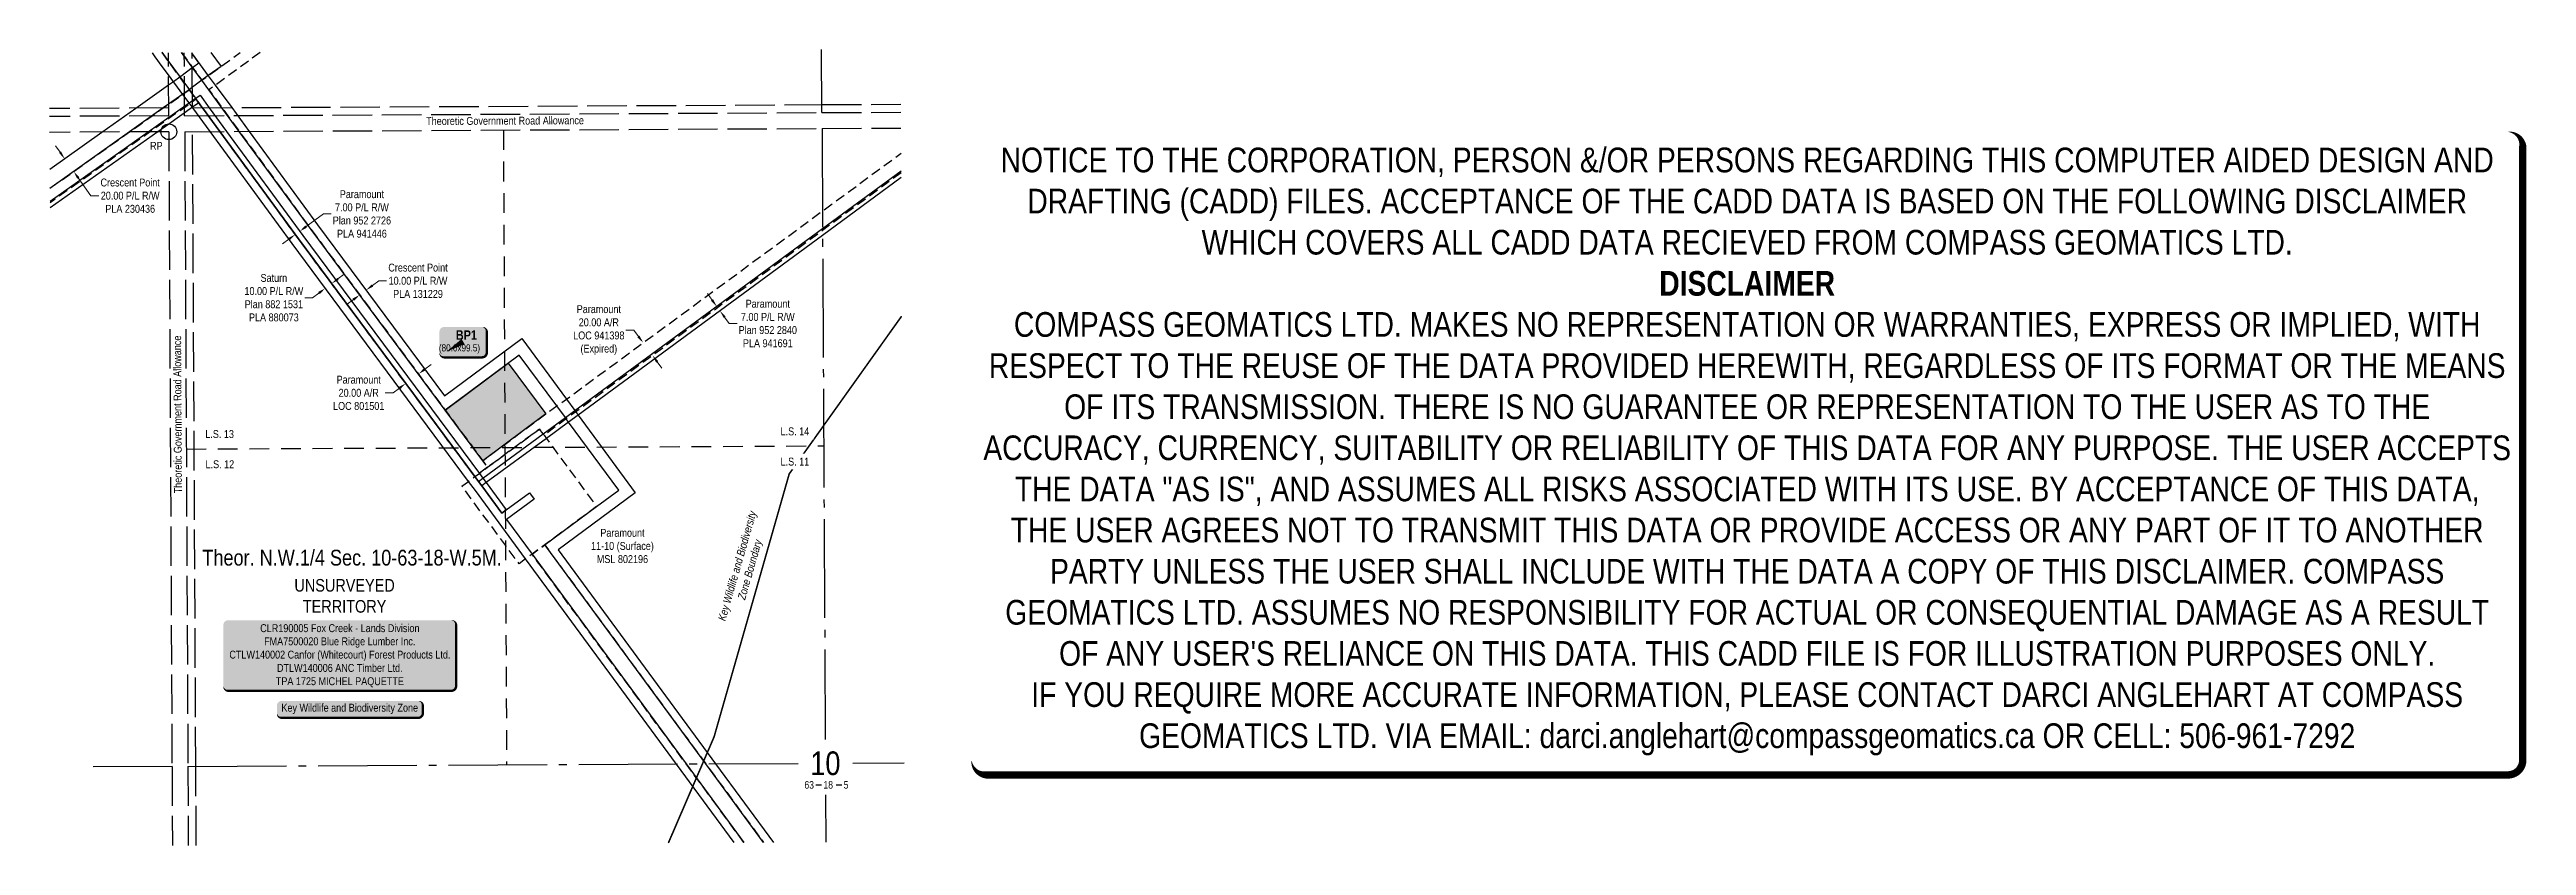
# Model space of a CAD drawing. Extents: x 522691 to 525828, y 6032005 to 6033013.
import ezdxf
from ezdxf.enums import TextEntityAlignment as Align

# ---------------------------------------------------------------- set-up
doc = ezdxf.new("R2010")
doc.units = 0
doc.header["$LTSCALE"] = 5
doc.header["$PDSIZE"] = 0.5
for name, pattern in [('BORDER', [44.449999999999996, 12.7, -6.35, 12.7, -6.35, 0, -6.35]), ('DASHDOT2', [12.7, 6.35, -3.175, 0, -3.175]), ('foc-ACCESSROAD', [3.75, 2.5, -1.25]), ('foc-LSD', [8, 5, -3]), ('foc-QUARTERLINE', [33, 25, -3, 2, -3]), ('foc-UNSURVEYED', [12.5, 10, -2.5])]:
    doc.linetypes.add(name, pattern=pattern)
doc.layers.get('Defpoints').update_dxf_attribs({"color": 9})
for name, color, linetype in [('10', 1, 'Continuous'), ('35', 37, 'Continuous'), ('9', 3, 'Continuous'), ('AS-SURFACE IMPACT', 7, 'Continuous'), ('AS-WILDLIFE', 131, 'DASHDOT2'), ('AS-WILDLIFE-BLOCK', 131, 'Continuous'), ('C-RW', 13, 'Continuous'), ('C-SYMBOL', 7, 'Continuous'), ('F-AR', 190, 'foc-ACCESSROAD'), ('F-RW', 190, 'Continuous'), ('F-WS', 190, 'foc-ACCESSROAD'), ('L-QSEC', 8, 'foc-QUARTERLINE'), ('L-ROAD-T', 7, 'Continuous'), ('L-SECLBL', 7, 'Continuous'), ('L-SECTION-LSD', 7, 'foc-LSD'), ('L-UNS-T', 3, 'Continuous'), ('L-USEC', 7, 'foc-UNSURVEYED'), ('P-TEMP-BLOCKS', 250, 'Continuous'), ('P-TEMP-H', 41, 'Continuous'), ('P-TEMP_BORROW PIT', 46, 'Continuous')]:
    doc.layers.add(name, color=color, linetype=linetype)
for name, color, linetype, lineweight in [('AS-BOUNDARY', 131, 'BORDER', 60), ('C-RW-T', 13, 'Continuous', 9), ('F-AR-T', 190, 'Continuous', 9), ('F-RW-T', 190, 'Continuous', 9), ('F-WS-T', 190, 'Continuous', 9)]:
    doc.layers.add(name, color=color, linetype=linetype, lineweight=lineweight)
doc.layers.add('DISCLAIMER', color=7, linetype='Continuous', plot=False)
doc.styles.add('100L', font='ARIALN.TTF', dxfattribs={"height": 11})
doc.styles.add('175L', font='ARIALN.TTF', dxfattribs={"height": 20})
doc.styles.add('80', font='ARIALN.TTF', dxfattribs={"height": 10})
doc.styles.add('80CG', font='ARIALN.TTF', dxfattribs={"height": 10})
doc.styles.add('80L', font='ARIALN.TTF', dxfattribs={"height": 10})
doc.styles.add('BOLD', font='ARIALNB.TTF')
doc.styles.add('SIMPLEX', font='ARIALN.TTF')
doc.dimstyles.new('Compass 5 000', dxfattribs={"dimscale": 5, "dimtxt": 9, "dimasz": 2, "dimexe": 0.2, "dimexo": 0.0625, "dimgap": 0.5, "dimtad": 0, "dimtih": 1, "dimtoh": 1, "dimzin": 0, "dimdsep": 46, "dimtxsty": '80CG', "dimcen": 0.1, "dimse1": 1, "dimse2": 1, "dimclrd": 256, "dimclrt": 256, "dimaunit": 1, "dimadec": 4, "dimazin": 0, "dimtfac": 0.06, "dimtofl": 0, "dimtmove": 0, "dimatfit": 1, "dimfxl": 0.2, "dimtolj": 1, "dimtzin": 0, "dimlwd": -1, "dimarcsym": 0})

# ---------------------------------------------------------------- blocks, each defined once
blk = doc.blocks.new('L-SECLBL')
at = {"layer": '9', "color": 7}
for p, q in [((-5.082139060913505, -27.83004804289613), (-12.28857354467345, -27.83004804289613)), ((20.70431141927111, -27.83004804289613), (13.49787693551116, -27.83004804289613))]:
    blk.add_line(p, q, dxfattribs=at)
at = {"layer": '10', "color": 2, "style": 'SIMPLEX'}
blk.add_attdef('SEC', text='', height=30, dxfattribs=at).set_placement((0, 0), align=Align.MIDDLE)
at = {"layer": '10', "color": 5, "style": '80L'}
blk.add_attdef('TWP', text='', height=9.5, dxfattribs=at).set_placement((-14.43410290347765, -27.36845155570791), align=Align.MIDDLE_RIGHT)
blk.add_attdef('RGE', text='', height=9.5, dxfattribs=at).set_placement((3.622123863462547, -27.36845155570791), align=Align.MIDDLE_CENTER)
blk.add_attdef('MER', text='', height=9.5, dxfattribs=at).set_placement((23.16775162027989, -27.36845155570791), align=Align.MIDDLE_LEFT)
blk = doc.blocks.new('*U19')
h = blk.add_hatch(color=255)
edge = h.paths.add_edge_path()
edge.add_line((-141.5, -45.5), (141.5, -45.5))
edge.add_arc((141.5, -39.5), 6, 270, 360)
edge.add_line((147.5, -39.5), (147.5, 38))
edge.add_arc((141.5, 38), 6, 0, 90)
edge.add_line((141.5, 44), (-141.5, 44))
edge.add_arc((-141.5, 38), 6, 90, 180)
edge.add_line((-147.5, 38), (-147.5, -39.5))
edge.add_arc((-141.5, -39.5), 6, 180, 270)
at = {"color": 44, "flags": 128}
blk.add_lwpolyline([(-141.5, -45.5, 3, 3, 0), (141.5, -45.5, 3, 3, 0.414213562373095), (147.5, -39.5, 3, 3, 0), (147.5, 38, 3, 0, 0.414213562373095), (141.5, 44, 0, 0, 0), (-141.5, 44, 0, 0, 0.414213562373095), (-147.5, 38, 0, 0, 0), (-147.5, -39.5, 0, 3, 0.414213562373095)], format="xyseb", close=True, dxfattribs=at)
at = {"color": 44, "style": '80'}
blk.add_attdef('ENTER_TEXT_001', (-35.98567530695772, -4.996589358799454), '', height=10, dxfattribs=at)
blk = doc.blocks.new('*D20')
at = {"layer": 'Defpoints', "color": 0, "transparency": 16777216}
for p in [(523141.8902593004, 6032589.943927088), (523141.9702864294, 6032589.836101286), (523157.9533104892, 6032601.865747804)]:
    blk.add_point(p, dxfattribs=at)
at = {"layer": 'F-AR-T', "transparency": 16777216}
for p, q in [((523166.0633434504, 6032607.71770441), (523174.0933492822, 6032613.677486816)), ((523133.9402805972, 6032583.876318879), (523125.910274765, 6032577.916536473)), ((523125.910274765, 6032577.916536473), (523115.910274765, 6032577.916536473))]:
    blk.add_line(p, q, dxfattribs=at)
for points in [[(523132.9469835293, 6032585.214653186), (523134.9335776651, 6032582.537984574), (523141.9702864294, 6032589.836101286)], [(523165.0700463825, 6032609.056038715), (523167.0566405184, 6032606.379370105), (523158.0333376182, 6032601.757922003)]]:
    blk.add_solid(points, dxfattribs=at)
at = {"layer": 'F-AR-T', "transparency": 16777216, "insert": (523082.3973143287, 6032577.916536473), "char_height": 10, "attachment_point": 5, "style": '80CG'}
blk.add_mtext('\\A1;Paramount\\P20.00 A/R\\PLOC 801501', dxfattribs=at)
blk = doc.blocks.new('*D21')
at = {"layer": 'Defpoints', "color": 0, "transparency": 16777216}
for p in [(523430.3852221239, 6032632.291212358), (523442.2339931522, 6032616.172825214), (523442.7014585668, 6032641.344988286)]:
    blk.add_point(p, dxfattribs=at)
at = {"layer": 'F-AR-T', "transparency": 16777216}
for p, q in [((523430.8555861502, 6032657.459432326), (523420.8555861502, 6032657.459432326)), ((523436.7785223583, 6032649.402210306), (523430.8555861502, 6032657.459432326)), ((523460.4731658031, 6032617.169379123), (523466.3961020117, 6032609.112157103))]:
    blk.add_line(p, q, dxfattribs=at)
for points in [[(523438.1213926948, 6032650.389366342), (523435.4356520218, 6032648.415054273), (523442.7014585668, 6032641.344988286)], [(523461.8160361396, 6032618.156535156), (523459.1302954666, 6032616.182223087), (523454.550229595, 6032625.226601142)]]:
    blk.add_solid(points, dxfattribs=at)
at = {"layer": 'F-AR-T', "transparency": 16777216, "insert": (523386.5411250321, 6032657.459432326), "char_height": 10, "attachment_point": 5, "style": '80CG'}
blk.add_mtext('\\A1;Paramount\\P20.00 A/R\\PLOC 941398\\P(Expired)', dxfattribs=at)
blk = doc.blocks.new('*D22')
at = {"layer": 'C-RW-T', "transparency": 16777216}
for p, q in [((523099.7037259326, 6032713.914122738), (523107.7337382208, 6032719.873896446)), ((523107.7337382208, 6032719.873896446), (523117.7337382203, 6032719.873896446)), ((523075.6113039353, 6032696.033031398), (523067.5812916472, 6032690.07325769))]:
    blk.add_line(p, q, dxfattribs=at)
for points in [[(523098.7104303143, 6032715.252458119), (523100.6970215505, 6032712.575787356), (523091.673713644, 6032707.95434903)], [(523074.618008317, 6032697.37136678), (523076.6045995532, 6032694.694696017), (523083.6413162234, 6032701.992805107)]]:
    blk.add_solid(points, dxfattribs=at)
at = {"layer": 'Defpoints', "color": 0, "transparency": 16777216}
for p in [(523077.245145096, 6032710.610805599), (523085.2775425166, 6032716.572349522), (523091.673713644, 6032707.95434903)]:
    blk.add_point(p, dxfattribs=at)
at = {"layer": 'C-RW-T', "transparency": 16777216, "insert": (523157.494993337, 6032719.873896445), "char_height": 10, "attachment_point": 5, "style": '80CG'}
blk.add_mtext('\\A1;Crescent Point\\P10.00 P/L R/W\\PPLA 131229', dxfattribs=at)
blk = doc.blocks.new('*D23')
at = {"layer": 'Defpoints', "color": 0, "transparency": 16777216}
for p in [(523038.629428057, 6032712.303424306), (523040.062700408, 6032710.372280931), (523046.6553487009, 6032718.260170086)]:
    blk.add_point(p, dxfattribs=at)
at = {"layer": 'F-RW-T', "transparency": 16777216}
for p, q in [((523056.1186291082, 6032722.288806121), (523064.1486371648, 6032728.248585531)), ((523024.0026842952, 6032698.452722111), (523014.0026842956, 6032698.452722111)), ((523032.0326923518, 6032704.412501521), (523024.0026842952, 6032698.452722111))]:
    blk.add_line(p, q, dxfattribs=at)
for points in [[(523031.0393957831, 6032705.750836197), (523033.0259889201, 6032703.074166845), (523040.062700408, 6032710.372280931)], [(523055.1253325394, 6032723.627140798), (523057.1119256765, 6032720.950471444), (523048.088621052, 6032716.32902671)]]:
    blk.add_solid(points, dxfattribs=at)
at = {"layer": 'F-RW-T', "transparency": 16777216, "insert": (522974.9167361367, 6032698.452722111), "char_height": 10, "attachment_point": 5, "style": '80CG'}
blk.add_mtext('\\A1;Saturn\\P10.00 P/L R/W\\PPlan 882 1531\\PPLA 880073', dxfattribs=at)
blk = doc.blocks.new('*D24')
at = {"layer": 'Defpoints', "color": 0, "transparency": 16777216}
for p in [(522996.520390701, 6032785.986459365), (523002.1628551139, 6032790.117258806), (523007.7008306882, 6032782.552662522)]:
    blk.add_point(p, dxfattribs=at)
at = {"layer": 'F-AR-T', "transparency": 16777216}
for p, q in [((523015.769656945, 6032788.459780503), (523037.7100970815, 6032804.522187142)), ((523037.7100970815, 6032804.522187142), (523047.710097081, 6032804.522187142)), ((522993.9895400181, 6032772.514745101), (522985.9207137614, 6032766.60762712))]:
    blk.add_line(p, q, dxfattribs=at)
for points in [[(522993.0050203544, 6032773.859549478), (522994.9740596819, 6032771.169940725), (523002.0583662754, 6032778.421863081)], [(523014.7851372813, 6032789.804584879), (523016.7541766088, 6032787.114976127), (523007.7008306882, 6032782.552662522)]]:
    blk.add_solid(points, dxfattribs=at)
at = {"layer": 'F-AR-T', "transparency": 16777216, "insert": (523086.4447491961, 6032804.522187141), "char_height": 10, "attachment_point": 5, "style": '80CG'}
blk.add_mtext('\\A1;Paramount\\P7.00 P/L R/W\\PPlan 952 2726\\PPLA 941446', dxfattribs=at)
blk = doc.blocks.new('*D25')
at = {"layer": 'Defpoints', "color": 0, "transparency": 16777216}
for p in [(523533.8130526957, 6032685.976969078), (523537.9568959731, 6032680.339881467), (523539.9930367917, 6032681.836655868)]:
    blk.add_point(p, dxfattribs=at)
at = {"layer": 'F-RW-T', "transparency": 16777216}
for p, q in [((523529.9262855253, 6032695.530986245), (523524.0033775358, 6032703.588229008)), ((523545.9159447812, 6032673.779413106), (523551.8388527706, 6032665.722170342)), ((523551.8388527706, 6032665.722170342), (523561.8388527706, 6032665.722170342))]:
    blk.add_line(p, q, dxfattribs=at)
for points in [[(523531.2691593189, 6032696.518137576), (523528.5834117313, 6032694.543834914), (523535.8491935148, 6032687.473743482)], [(523547.2588185747, 6032674.766564436), (523544.5730709871, 6032672.792261774), (523539.9930367917, 6032681.836655868)]]:
    blk.add_solid(points, dxfattribs=at)
at = {"layer": 'F-RW-T', "transparency": 16777216, "insert": (523600.5632729614, 6032665.722170342), "char_height": 10, "attachment_point": 5, "style": '80CG'}
blk.add_mtext('\\A1;Paramount\\P7.00 P/L R/W\\PPlan 952 2840\\PPLA 941691', dxfattribs=at)
blk = doc.blocks.new('*U26')
h = blk.add_hatch(color=255)
edge = h.paths.add_edge_path()
edge.add_line((-86.49999999999999, -11.5), (86.49999999999999, -11.5))
edge.add_arc((86.49999999999999, -5.5), 6, 270, 360)
edge.add_line((92.49999999999999, -5.5), (92.49999999999999, 4))
edge.add_arc((86.49999999999999, 4), 6, 0, 90)
edge.add_line((86.49999999999999, 10), (-86.49999999999999, 10))
edge.add_arc((-86.49999999999999, 4), 6, 90, 180)
edge.add_line((-92.49999999999999, 4), (-92.49999999999999, -5.5))
edge.add_arc((-86.49999999999999, -5.5), 6, 180, 270)
at = {"color": 131, "flags": 128}
blk.add_lwpolyline([(-86.49999999999999, -11.5, 3, 3, 0), (86.49999999999999, -11.5, 3, 3, 0.414213562373095), (92.49999999999999, -5.5, 3, 3, 0), (92.49999999999999, 4, 3, 0, 0.414213562373095), (86.49999999999999, 10, 0, 0, 0), (-86.49999999999999, 10, 0, 0, 0.414213562373095), (-92.49999999999999, 4, 0, 0, 0), (-92.49999999999999, -5.5, 0, 3, 0.414213562373095)], format="xyseb", close=True, dxfattribs=at)
at = {"color": 131, "style": '80'}
blk.add_attdef('ENTER_TEXT_001', (-35.98567530695772, -4.996589358799454), '', height=10, dxfattribs=at)
blk = doc.blocks.new('*U28')
at = {"layer": '35', "color": 3}
blk.add_circle((0, 0), 10, dxfattribs=at)
at = {"layer": '35', "color": 3, "style": '80'}
blk.add_attdef('RP_001', (-23.73325265487713, -22.87074720049747), '', height=10, dxfattribs=at)
blk = doc.blocks.new('*D29')
at = {"layer": 'C-RW-T', "transparency": 16777216}
for p, q in [((522704.0639627362, 6032882.821707534), (522698.2805317664, 6032890.979643928)), ((522727.1971869399, 6032850.190666785), (522743.1682353662, 6032827.662379011)), ((522743.1682353662, 6032827.662379011), (522753.1682353662, 6032827.66237901))]:
    blk.add_line(p, q, dxfattribs=at)
for points in [[(522705.4236188019, 6032883.785612696), (522702.7043066705, 6032881.857802372), (522709.847393706, 6032874.663771139)], [(522728.5568430056, 6032851.154571947), (522725.8375308742, 6032849.226761622), (522721.4137559701, 6032858.34860318)]]:
    blk.add_solid(points, dxfattribs=at)
at = {"layer": 'Defpoints', "color": 0, "transparency": 16777216}
for p in [(522729.7294835714, 6032888.758842333), (522741.2958458355, 6032872.443674373), (522721.4137559701, 6032858.34860318)]:
    blk.add_point(p, dxfattribs=at)
at = {"layer": 'C-RW-T', "transparency": 16777216, "insert": (522792.9294904829, 6032827.662379012), "char_height": 10, "attachment_point": 5, "style": '80CG'}
blk.add_mtext('\\A1;Crescent Point\\P20.00 P/L R/W\\PPLA 230436', dxfattribs=at)
blk = doc.blocks.new('Disclaimer_Legal')
at = {"layer": 'DISCLAIMER', "color": 254, "flags": 128}
blk.add_lwpolyline([(-3612.859355113964, -1104.601793492536, 37.5, 37.5, 0), (4096.10254652852, -1104.601793492536, 37.5, 37.5, 0.414213562373095), (4171.10254652852, -1029.601793492536, 37.5, 37.5, 0), (4171.10254652852, 2078.694150954953, 37.5, 0, 0.414213562373095), (4096.10254652852, 2153.694150954953, 0, 0, 0), (-3612.859355113964, 2153.694150954953, 0, 0, 0.414213562373095), (-3687.859355113964, 2078.694150954953, 0, 0, 0), (-3687.859355113964, -1029.601793492536, 0, 37.5, 0.414213562373095)], format="xyseb", close=True, dxfattribs=at)
at = {"layer": 'DISCLAIMER', "color": 254, "insert": (241.6215957072782, 533.9211787312088), "char_height": 125, "width": 7717.567617301413, "attachment_point": 5, "style": '80'}
blk.add_mtext('NOTICE TO THE CORPORATION, PERSON &/OR PERSONS REGARDING THIS COMPUTER AIDED DESIGN AND DRAFTING (CADD) FILES. ACCEPTANCE OF THE CADD DATA IS BASED ON THE FOLLOWING DISCLAIMER WHICH COVERS ALL CADD DATA RECIEVED FROM COMPASS GEOMATICS LTD.\\P{\\fArial Narrow|b1|i0|c0|p34;DISCLAIMER}\\PCOMPASS GEOMATICS LTD. MAKES NO REPRESENTATION OR WARRANTIES, EXPRESS OR IMPLIED, WITH RESPECT TO THE REUSE OF THE DATA PROVIDED HEREWITH, REGARDLESS OF ITS FORMAT OR THE MEANS OF ITS TRANSMISSION. THERE IS NO GUARANTEE OR REPRESENTATION TO THE USER AS TO THE ACCURACY, CURRENCY, SUITABILITY OR RELIABILITY OF THIS DATA FOR ANY PURPOSE. THE USER ACCEPTS THE DATA "AS IS", AND ASSUMES ALL RISKS ASSOCIATED WITH ITS USE. BY ACCEPTANCE OF THIS DATA, THE USER AGREES NOT TO TRANSMIT THIS DATA OR PROVIDE ACCESS OR ANY PART OF IT TO ANOTHER PARTY UNLESS THE USER SHALL INCLUDE WITH THE DATA A COPY OF THIS DISCLAIMER. COMPASS GEOMATICS LTD. ASSUMES NO RESPONSIBILITY FOR ACTUAL OR CONSEQUENTIAL DAMAGE AS A RESULT OF ANY USER\'S RELIANCE ON THIS DATA. THIS CADD FILE IS FOR ILLUSTRATION PURPOSES ONLY.\\PIF YOU REQUIRE MORE ACCURATE INFORMATION, PLEASE CONTACT DARCI ANGLEHART AT COMPASS GEOMATICS LTD. VIA EMAIL: darci.anglehart@compassgeomatics.ca OR CELL: 506-961-7292', dxfattribs=at)
blk = doc.blocks.new('*U33')
h = blk.add_hatch(color=191)
edge = h.paths.add_edge_path()
edge.add_line((-23.99999999999998, -20), (23.99999999999998, -20))
edge.add_arc((23.99999999999998, -14), 6, 270, 360)
edge.add_line((29.99999999999998, -14), (29.99999999999998, 12.5))
edge.add_arc((23.99999999999998, 12.5), 6, 0, 90)
edge.add_line((23.99999999999998, 18.5), (-23.99999999999998, 18.5))
edge.add_arc((-23.99999999999998, 12.5), 6, 90, 180)
edge.add_line((-29.99999999999998, 12.5), (-29.99999999999998, -14))
edge.add_arc((-23.99999999999998, -14), 6, 180, 270)
at = {"color": 250, "flags": 128}
blk.add_lwpolyline([(-23.99999999999998, -20, 3, 3, 0), (23.99999999999998, -20, 3, 3, 0.414213562373095), (29.99999999999998, -14, 3, 3, 0), (29.99999999999998, 12.5, 3, 0, 0.414213562373095), (23.99999999999998, 18.5, 0, 0, 0), (-23.99999999999998, 18.5, 0, 0, 0.414213562373095), (-29.99999999999998, 12.5, 0, 0, 0), (-29.99999999999998, -14, 0, 3, 0.414213562373095)], format="xyseb", close=True, dxfattribs=at)
at = {"flags": 128}
blk.add_lwpolyline([(-21.41831626957776, -13.07696053467161, 0, 7.5, 0), (-3.398394867633905e-15, 0, 0, 0, 0)], format="xyseb", dxfattribs=at)
at = {"color": 250}
for tag, p, height, style in [('TEMP_AREA_W1_001', (-9.212824010914055, 2.244292974654144), 12, 'BOLD'), ('ENTER_TEXT_001', (-30.65893587994544, -12.47010782646594), 9, '80')]:
    blk.add_attdef(tag, p, '', height=height, dxfattribs=dict(at, style=style))

msp = doc.modelspace()

# ---------------------------------------------------------------- hatches: boundary and pattern name
at = {"layer": 'P-TEMP-H'}
h = msp.add_hatch(color=256, dxfattribs=at)
h.dxf.hatch_style = 1
h.paths.add_polyline_path([(523191.8727666693, 6032556.165466786), (523271.7687452918, 6032615.466734125), (523319.4249237452, 6032551.262105107), (523239.5279674449, 6032491.960112106)])

# ---------------------------------------------------------------- linework, layer by layer
at = {"layer": 'AS-WILDLIFE', "const_width": 1.99896, "flags": 128}
msp.add_lwpolyline([(523770.0260984816, 6032675.003589531), (523627.6864695146, 6032475.228632754), (523532.4858520436, 6032142.02636243), (523474.6254261671, 6032007.707547295)], dxfattribs=at)
at = {"layer": 'C-RW'}
for points in [[(522691.1877969799, 6032861.427364306), (522757.2155680292, 6032908.250343093), (522800.0505353864, 6032938.62836602), (522841.5436742136, 6032968.054739944), (522847.6632493738, 6032972.393991089), (522855.816868412, 6032978.176407576), (522857.1497550682, 6032979.122119165), (522871.5927486864, 6032989.900734499), (522871.8948937341, 6032990.126300585), (522879.9170052752, 6032996.092528054), (522871.5027170583, 6033007.622483612), (522870.6179436456, 6033008.828749609)], [(522895.3012963079, 6033008.952701708), (522908.0383448169, 6032991.546494246), (522891.8751181673, 6032979.731038339), (522883.7991417274, 6032973.826962846), (522871.7190867024, 6032964.998965662), (522867.7393852596, 6032961.89213014), (522859.5956963938, 6032956.127054141), (522841.6680845401, 6032943.598767006), (522834.9085405662, 6032938.806117362), (522792.0537999452, 6032908.427667087), (522691.3118753546, 6032837.002604547)], [(523595.2888297557, 6032008.313230766), (523522.0288398563, 6032107.934669536), (523320.5833910257, 6032381.878645643), (523318.002469114, 6032385.386573764), (523318.7774367813, 6032385.958417362), (523383.741582164, 6032433.921625776), (523411.7239087059, 6032454.58106414), (523348.270362072, 6032540.901851711), (523345.3115829271, 6032544.926887757), (523344.1266974533, 6032546.53893708), (523333.4282986646, 6032561.655843241), (523285.773097889, 6032625.861197921), (523191.8727666693, 6032556.165466786), (523022.1117226298, 6032784.895694317), (522931.1621849974, 6032909.125383839), (522909.1620432099, 6032939.176470171), (522892.6637766877, 6032961.714187681), (522883.8008656209, 6032973.820467041), (522871.5892729056, 6032990.501627363), (522857.8683511456, 6033009.243477849)], [(522870.5677890427, 6033008.828497748), (522871.502664107, 6033007.551534901), (522891.8777384476, 6032979.720244087), (522900.7397819671, 6032967.614576282), (522921.5141347198, 6032939.237844873), (522943.5138923702, 6032909.186615361), (523030.1638492171, 6032790.830812356), (523190.9628756085, 6032574.175244382), (523288.9667932595, 6032646.915204086), (523345.5536480881, 6032569.930398577), (523356.2163579874, 6032555.424964458), (523357.4011871621, 6032553.812917948), (523360.3600301991, 6032549.7877899), (523432.6811865636, 6032451.403580086), (523334.9380329153, 6032379.239799693), (523534.3986422402, 6032107.997675395), (523607.6598211475, 6032008.375328342)]]:
    msp.add_lwpolyline(points, dxfattribs=at)
at = {"layer": 'F-AR', "flags": 128}
for points in [[(522957.7375837, 6033009.266237271), (522900.7397819671, 6032967.614576282), (522892.6637766877, 6032961.714187681), (522909.1620432099, 6032939.176470171), (522931.1621849974, 6032909.125383839), (523022.1117226298, 6032784.895694317), (523191.8723660069, 6032556.163963725), (523239.5091440665, 6032491.983899273), (523245.6943053229, 6032483.649160225), (523235.2277591517, 6032475.921970485), (523229.5999320887, 6032471.766930688), (523006.0090392615, 6032773.025609422), (522906.4595256927, 6032909.003525157), (522884.4587292575, 6032939.054926101), (522882.6324231154, 6032941.555488897), (522879.8245882677, 6032945.387047254), (522876.7273558044, 6032949.61562977), (522875.6901623715, 6032951.033205966), (522871.7629811581, 6032956.396912697), (522867.8687576445, 6032961.714756371), (522841.7248479234, 6032997.424695859), (522841.3924673406, 6032997.88024566), (522832.8629752162, 6033009.527475907)], [(522857.8683511456, 6033009.243477849), (522871.589742981, 6032990.500929235), (522883.8008656209, 6032973.820467041), (522891.8777384476, 6032979.720244087), (522932.14176947, 6033009.137703074)], [(522691.3118460995, 6032837.008363518), (522792.0537999452, 6032908.427667087), (522834.9035249376, 6032938.806092284), (522841.6680700269, 6032943.601668914), (522859.6009058323, 6032956.088353774), (522867.7579439447, 6032961.866405434), (522871.7629811581, 6032956.396912697), (522875.5789399095, 6032951.184852795), (522876.616541522, 6032949.76727862), (522871.8125510671, 6032946.591666848), (522868.4866359918, 6032944.00785982), (522841.7613544542, 6032925.287633748), (522818.1672358944, 6032908.560958481), (522691.4048659293, 6032818.697461236)], [(523769.5521049544, 6032856.784151589), (523669.9365375863, 6032783.555917799), (523357.4015954439, 6032553.812920034), (523345.3115829271, 6032544.926887757), (523317.0985287336, 6032524.189821191), (523315.9099293897, 6032525.799056874), (523311.2796906926, 6032532.070422826), (523245.6943053229, 6032483.649160225), (523239.5279674449, 6032491.960112106), (523333.4282986646, 6032561.655843241), (523345.5541111186, 6032569.931101424), (523669.8062484266, 6032808.291757242), (523769.4220547818, 6032881.518630132)], [(523570.4127340232, 6032008.188362417), (523497.1900082111, 6032107.809048484), (523301.907994934, 6032373.503291386), (523318.002469114, 6032385.386573764), (523320.5850605806, 6032381.882957106), (523522.0330397509, 6032107.93469116), (523595.2910129321, 6032008.313241724)]]:
    msp.add_lwpolyline(points, dxfattribs=at)
at = {"layer": 'F-RW'}
for points in [[(523558.0546776356, 6032008.126329768), (523484.8323386142, 6032107.746205744), (523293.8659302813, 6032367.564950372), (523230.2824535091, 6032454.077525393), (523221.5601071561, 6032465.828726876), (522997.9133836232, 6032767.162864952), (522894.1156955204, 6032908.941632792), (522872.2986310371, 6032938.994613109), (522871.84746712, 6032939.700937455), (522868.5990610866, 6032943.860621842), (522867.5284892583, 6032945.258719554), (522859.7100175697, 6032955.938797434), (522841.4784423491, 6032980.841242913), (522833.6605030163, 6032991.520767294), (522824.7995148461, 6033003.623667296), (522821.1707222099, 6033008.580441084)], [(522832.8625699768, 6033009.526873473), (522841.3920152904, 6032997.877341417), (522841.7243848617, 6032997.423993059), (522867.8687576445, 6032961.714756371), (522871.7629741425, 6032956.398313614), (522875.6901623715, 6032951.033205966), (522876.7273558044, 6032949.61562977), (522879.8250548397, 6032945.387049593), (522882.6332290813, 6032941.557594374), (522884.4595497632, 6032939.054129667), (522906.4599369557, 6032909.002926809), (523006.0090392615, 6032773.025609422), (523229.5999320887, 6032471.766930688), (523234.1199442077, 6032465.677146634), (523238.2898755464, 6032460.058008496), (523263.6870778795, 6032425.505308801), (523269.325085196, 6032429.648133554), (523298.5757926311, 6032451.141100966), (523304.4942787852, 6032443.088774302), (523269.606067421, 6032417.451439005), (523301.907994934, 6032373.503291386), (523497.1904748639, 6032107.809050886), (523570.4130082725, 6032008.188363793)], [(522691.3950490992, 6032820.629898779), (522815.6480915287, 6032908.548373397), (522841.7522320388, 6032927.018369555), (522867.5284892583, 6032945.258719554), (522871.8044894576, 6032948.282981134), (522875.6901623715, 6032951.033205966), (522877.3090549971, 6032952.179191652), (522881.4002833931, 6032955.074049087), (522893.0967504194, 6032939.097415538), (522915.0959697947, 6032909.046247994), (523011.5899057671, 6032777.240381435), (523235.2277591517, 6032475.921970485), (523239.7558312821, 6032469.819324124), (523243.92616704, 6032464.20159409), (523269.325085196, 6032429.648133554), (523263.6870778795, 6032425.505308801), (523238.2898755464, 6032460.058008496), (523234.1199442077, 6032465.677146634), (523229.5999320887, 6032471.766930688), (523006.0090392615, 6032773.025609422), (522906.4599369557, 6032909.002926809), (522884.4595497632, 6032939.054129667), (522882.6332290813, 6032941.557594374), (522879.8250548397, 6032945.387049593), (522871.84746712, 6032939.700937455), (522841.7958766106, 6032918.466550254), (522827.8458778665, 6032908.610724681), (522691.4384245741, 6032812.091460492)], [(523769.584573118, 6032850.608972485), (523669.9688809216, 6032777.38236401), (523360.3600301991, 6032549.7877899), (523348.270362072, 6032540.901851711), (523320.0656659874, 6032520.17051365), (523243.92616704, 6032464.20159409), (523238.2898755464, 6032460.058008496), (523234.1199442077, 6032465.677146634), (523239.7558312821, 6032469.819324124), (523315.9099293897, 6032525.799056874), (523344.1266974533, 6032546.53893708), (523356.2167043622, 6032555.425666712), (523669.9232404478, 6032786.031741844), (523769.5390940254, 6032859.258723774)]]:
    msp.add_lwpolyline(points, dxfattribs=at)
at = {"layer": 'F-WS', "flags": 128}
msp.add_lwpolyline([(523293.8659302813, 6032367.564950372), (523285.5937126552, 6032361.458836814), (523213.1311281475, 6032459.607768167), (523221.5601071561, 6032465.828726876), (523229.5999320887, 6032471.766930688), (523235.2277591517, 6032475.921970485), (523245.6943053229, 6032483.649160225), (523311.2796906926, 6032532.070422826), (523315.9099293897, 6032525.799056874), (523317.0985287336, 6032524.189821191), (523320.0656659874, 6032520.17051365), (523383.741582164, 6032433.921625776), (523318.7774367813, 6032385.958417362), (523318.002469114, 6032385.386573764), (523301.907994934, 6032373.503291386), (523293.8659302813, 6032367.564950372)], close=True, dxfattribs=at)
at = {"layer": 'L-QSEC'}
for p, q in [((523669.1505499854, 6032932.95684266), (523668.7305005408, 6033012.836621964)), ((523669.2563499549, 6032912.837120271), (523673.3271842815, 6032138.705223855)), ((522845.9298772126, 6032104.551966262), (522745.9312598909, 6032104.050991598)), ((522866.0496238274, 6032104.652950048), (523638.8192558311, 6032108.531587528)), ((523708.1004336625, 6032108.879319323), (523773.4827507794, 6032109.2074822)), ((523673.6952796719, 6032068.706211427), (523674.0107830309, 6032008.708384428))]:
    msp.add_line(p, q, dxfattribs=at)
at = {"layer": 'L-SECTION-LSD'}
for p, q in [((523265.6107973623, 6032910.809904534), (523269.7672786412, 6032106.679889544)), ((522864.0074342985, 6032506.717819423), (523671.3706448799, 6032510.771349827))]:
    msp.add_line(p, q, dxfattribs=at)
at = {"layer": 'L-USEC'}
for p, q in [((522841.7446526279, 6032928.801701491), (522841.3386511834, 6033008.681718133)), ((522861.8644005109, 6032928.902436075), (522861.4583975391, 6033008.782753224)), ((522871.8505392842, 6032938.991962497), (522871.4957733208, 6033008.833157795)), ((522841.6936279684, 6032938.840706791), (522690.7983855457, 6032938.082790664)), ((522841.7446526279, 6032928.801701491), (522690.8493841363, 6032928.043746206)), ((522861.8644005109, 6032928.902436075), (523669.1553032173, 6032932.956866529)), ((522871.8505392842, 6032938.991962497), (523669.0968141275, 6032942.995513846)), ((523669.0968141275, 6032942.995513846), (523769.0961776424, 6032943.49779521)), ((523669.1552946685, 6032932.956866486), (523769.1489595735, 6032933.459103856)), ((522841.8454968917, 6032908.681954213), (522690.9515929079, 6032907.924005782)), ((522841.8454968917, 6032908.681954213), (522845.9298772126, 6032104.551966262)), ((522861.9652447698, 6032908.782688798), (523669.2563499549, 6032912.837120271)), ((522861.9652447698, 6032908.782688798), (522866.0496176817, 6032104.654159533)), ((522876.0887280409, 6032104.703551781), (522872.0048128252, 6032908.83311019)), ((523669.2563499549, 6032912.837120271), (523769.2547460517, 6032913.339381404)), ((522845.9298772126, 6032104.551966262), (522846.4379904744, 6032004.554290096)), ((522866.0496174775, 6032104.654199706), (522866.5577370406, 6032004.655283418)), ((522876.5968409054, 6032004.705675825), (522876.0887280409, 6032104.703551781))]:
    msp.add_line(p, q, dxfattribs=at)
at = {"layer": 'P-TEMP_BORROW PIT', "flags": 128}
msp.add_lwpolyline([(523191.8727666693, 6032556.165466786), (523271.7687452918, 6032615.466734125), (523319.4249237452, 6032551.262105107), (523239.5279674449, 6032491.960112106)], close=True, dxfattribs=at)

# ---------------------------------------------------------------- block references
at = {"xscale": 0.99948, "yscale": 0.99948, "zscale": 0.99948}
msp.add_blockref('*U28', (522841.8454968917, 6032908.681954213), dxfattribs=at).add_auto_attribs({'RP_001': 'RP'})
at = {"xscale": 0.25, "yscale": 0.25, "zscale": 0.25}
msp.add_blockref('Disclaimer_Legal', (524780.6643049156, 6032370.090804599), dxfattribs=at)
at = {"layer": 'AS-SURFACE IMPACT'}
ref = msp.add_blockref('*U19', (523058.3759793948, 6032245.945308985), dxfattribs=dict(at, xscale=0.99948, yscale=0.99948, zscale=0.99948))
ref.add_attrib('ENTER_TEXT_001', 'CLR190005 Fox Creek - Lands Division', (522957.637122096, 6032274.850234224), dxfattribs={"layer": '0', "color": 44, "height": 9.9948, "style": '80'})
ref.add_attrib('ENTER_TEXT_002', 'FMA7500020 Blue Ridge Lumber Inc.', (522962.5936156841, 6032258.151327812), dxfattribs={"layer": '0', "color": 44, "height": 9.9948, "style": '80'})
ref.add_attrib('ENTER_TEXT_003', 'CTLW140002 Canfor (Whitecourt) Forest Products Ltd.', (522918.5885429692, 6032241.316066694), dxfattribs={"layer": '0', "color": 44, "height": 9.9948, "style": '80'})
ref.add_attrib('ENTER_TEXT_004', 'DTLW140006 ANC Timber Ltd.', (522978.8982297359, 6032224.480805575), dxfattribs={"layer": '0', "color": 44, "height": 9.9948, "style": '80'})
ref.add_attrib('ENTER_TEXT_005', 'TPA 1725 MICHEL PAQUETTE', (522977.4153723007, 6032207.645544456), dxfattribs={"layer": '0', "color": 44, "height": 9.9948, "style": '80'})
at = {"layer": 'AS-WILDLIFE-BLOCK'}
ref = msp.add_blockref('*U26', (523071.2358536953, 6032177.667943645), dxfattribs=dict(at, xscale=0.99948, yscale=0.99948, zscale=0.99948))
ref.add_attrib('ENTER_TEXT_001', 'Key Wildlife and Biodiversity Zone', (522984.5074425083, 6032174.054543918), dxfattribs={"layer": '0', "color": 131, "height": 9.9948, "style": '80'})
at = {"layer": 'L-SECLBL'}
msp.add_blockref('L-SECLBL', (523673.4849398048, 6032108.705579382), dxfattribs=at).add_auto_attribs({'SEC': '10', 'TWP': '63', 'RGE': '18', 'MER': '5'})
at = {"layer": 'P-TEMP-BLOCKS'}
msp.add_blockref('*U33', (523214.6265599121, 6032642.88822097), dxfattribs=at).add_auto_attribs({'TEMP_AREA_W1_001': 'BP1', 'ENTER_TEXT_001': '(80.0x99.5)'})

# ---------------------------------------------------------------- texts
at = {"layer": 'AS-BOUNDARY', "insert": (523537.0693008852, 6032290.644848944), "char_height": 9.9948, "attachment_point": 1, "rotation": 74.05460905811924, "style": '80L'}
msp.add_mtext_dynamic_manual_height_columns('\\pi0.36371;{\\fArial Narrow|b0|i1|c0|p34;Key Wildlife and Biodiversity\\P\\pi32.993;Zone Boundary}', width=144.6975443383356, gutter_width=50, heights=[0], dxfattribs=at)
at = {"layer": 'C-SYMBOL', "color": 3, "style": '175L'}
msp.add_text('Theor. N.W.1/4 Sec. 10-63-18-W.5M.', height=19.9896, dxfattribs=at).set_placement((523074.0035276393, 6032353.162076049), align=Align.BOTTOM_CENTER)
at = {"layer": 'F-WS-T', "insert": (523416.4551490536, 6032383.908645484), "char_height": 9.9948, "attachment_point": 5, "style": '80CG'}
msp.add_mtext('\\A1;Paramount\\P11-10 (Surface)\\PMSL 802196', dxfattribs=at)
at = {"layer": 'L-ROAD-T', "style": '80L'}
for height, rotation, p in [(9.994799999999998, 0.2877522769057703, (523267.7574568576, 6032922.637363285)), (9.9948, 90.29101730562132, (522852.9209518773, 6032550.526002057))]:
    msp.add_text('Theoretic Government Road Allowance', height=height, rotation=rotation, dxfattribs=at).set_placement(p, align=Align.MIDDLE_CENTER)
at = {"layer": 'L-UNS-T', "color": 3, "insert": (523064.507345491, 6032320.661025643), "char_height": 15.99168, "attachment_point": 5, "style": '80L'}
msp.add_mtext_dynamic_manual_height_columns('UNSURVEYED TERRITORY', width=126.4137517053206, gutter_width=47.5, heights=[0], dxfattribs=at)

# ---------------------------------------------------------------- dimensions: what is measured, and where the dimension line sits
at = {"layer": 'C-RW-T'}
dim = msp.add_linear_dim(base=(522721.4137559701, 6032858.34860318), p1=(522729.7294835718, 6032888.758842334), p2=(522741.2958458358, 6032872.443674373), angle=305.33408909723585, text='Crescent Point\\P20.00 P/L R/W\\PPLA 230436', dimstyle='Compass 5 000', dxfattribs=at)
dim.commit()
dim.dimension.update_dxf_attribs({"geometry": '*D29', "text_midpoint": (522792.9294904829, 6032827.662379012), "dimtype": 161})
dim = msp.add_aligned_dim(p1=(523077.2451450964, 6032710.610805598), p2=(523085.2775425173, 6032716.572349521), distance=-10.732238235977228, text='Crescent Point\\P10.00 P/L R/W\\PPLA 131229', dimstyle='Compass 5 000', dxfattribs=at)
dim.commit()
dim.dimension.update_dxf_attribs({"geometry": '*D22', "text_midpoint": (523157.494993337, 6032719.873896445)})
at = {"layer": 'F-AR-T'}
for base, p1, p2, angle, text, picture, middle in [((523007.7008306882, 6032782.552662522), (522996.5203907003, 6032785.986459366), (523002.1628551133, 6032790.117258807), 36.2075358340256, 'Paramount\\P7.00 P/L R/W\\PPlan 952 2726\\PPLA 941446', '*D24', (523086.4447491961, 6032804.522187141)), ((523442.7014585668, 6032641.344988286), (523442.2339931526, 6032616.172825214), (523430.3852221241, 6032632.291212359), 126.31993998529362, 'Paramount\\P20.00 A/R\\PLOC 941398\\P(Expired)', '*D21', (523386.5411250321, 6032657.459432326))]:
    dim = msp.add_linear_dim(base=base, p1=p1, p2=p2, angle=angle, text=text, dimstyle='Compass 5 000', dxfattribs=at)
    dim.commit()
    dim.dimension.update_dxf_attribs({"geometry": picture, "text_midpoint": middle, "dimtype": 161})
dim = msp.add_aligned_dim(p1=(523157.9533104895, 6032601.865747803), p2=(523141.8902593003, 6032589.943927087), distance=0.13427860851252996, text='Paramount\\P20.00 A/R\\PLOC 801501', dimstyle='Compass 5 000', dxfattribs=at)
dim.commit()
dim.dimension.update_dxf_attribs({"geometry": '*D20', "text_midpoint": (523082.3973143287, 6032577.916536473)})
at = {"layer": 'F-RW-T'}
for p1, p2, distance, text, picture, middle in [((523046.6553487013, 6032718.260170086), (523038.6294280568, 6032712.303424306), 2.4049083907395317, 'Saturn\\P10.00 P/L R/W\\PPlan 882 1531\\PPLA 880073', '*D23', (522974.9167361367, 6032698.452722111)), ((523533.8130526959, 6032685.976969079), (523537.956895973, 6032680.339881467), 2.5270937937674494, 'Paramount\\P7.00 P/L R/W\\PPlan 952 2840\\PPLA 941691', '*D25', (523600.5632729614, 6032665.722170342))]:
    dim = msp.add_aligned_dim(p1=p1, p2=p2, distance=distance, text=text, dimstyle='Compass 5 000', dxfattribs=at)
    dim.commit()
    dim.dimension.update_dxf_attribs({"geometry": picture, "text_midpoint": middle})

# ---------------------------------------------------------------- next in the draw order: texts
at = {"layer": 'L-SECTION-LSD', "char_height": 9.9948, "attachment_point": 1, "style": '100L', "bg_fill": 3, "box_fill_scale": 1.5, "bg_fill_color": 256, "bg_fill_transparency": 0}
for s, width, insert in [('\\pi1.907;L.S. 13', 36.83421864050455, (522886.1475332045, 6032530.770797193)), ('L.S. 14', 36.99819901892081, (523616.7560655086, 6032534.097938701)), ('\\pi2.2458;L.S. 12', 37.11172389628592, (522886.1475332045, 6032492.505993707)), ('L.S. 11', 36.44949544498949, (523616.7560655086, 6032495.833135216))]:
    msp.add_mtext_dynamic_manual_height_columns(s, width=width, gutter_width=55, heights=[0], dxfattribs=dict(at, insert=insert))

doc.saveas('drawing.dxf')
